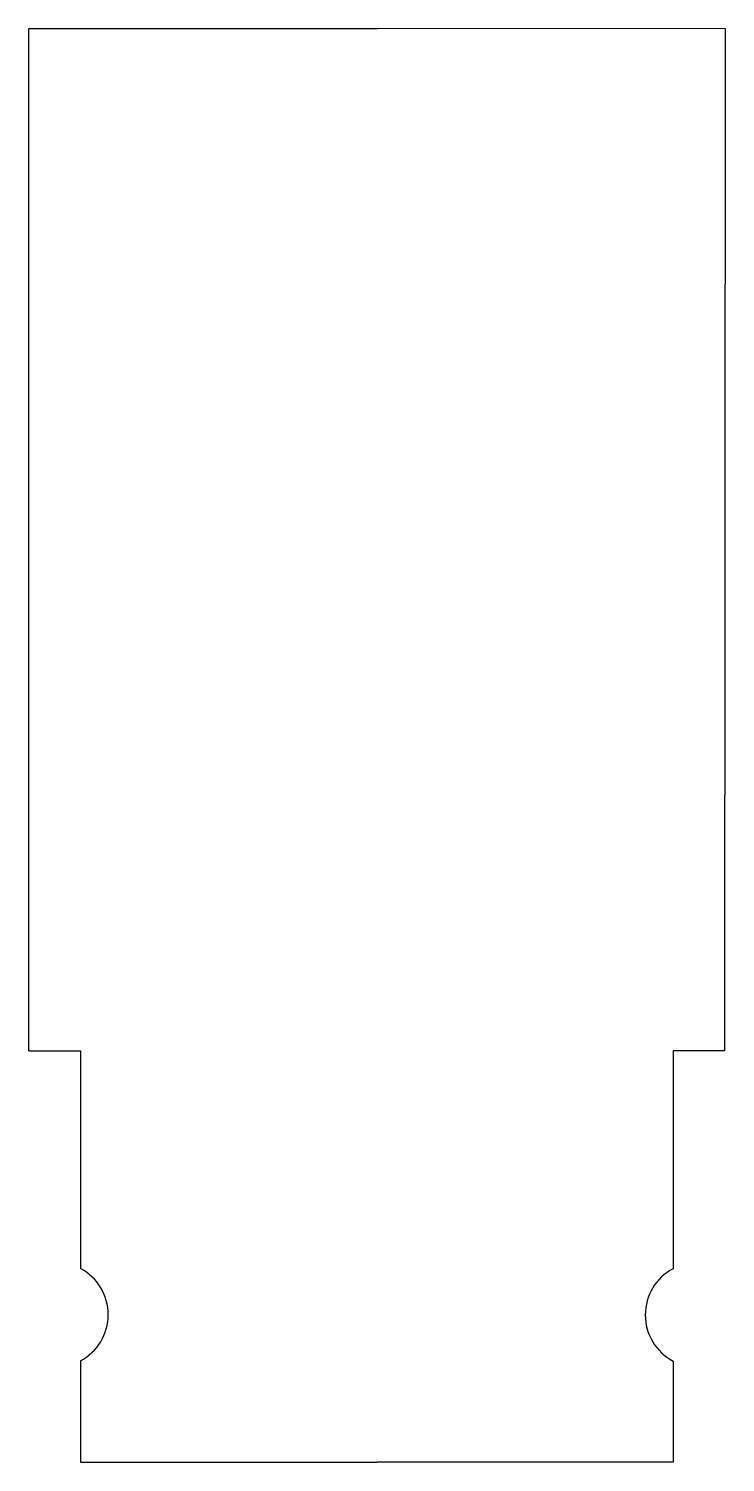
# Model space of a CAD drawing. Extents: x -33.4 to -21.2, y -17.1 to 7.8.
import ezdxf

# ---------------------------------------------------------------- set-up
doc = ezdxf.new("R2010")
doc.units = 0
doc.layers.add('VISIBLE', color=7, linetype='CONTINUOUS')

msp = doc.modelspace()

# ---------------------------------------------------------------- linework, layer by layer
at = {"layer": 'VISIBLE'}
for p, q in [((-33.359, -9.952), (-33.359, 7.848)), ((-33.359, 7.848), (-27.294, 7.848)), ((-21.229, 7.845), (-27.294, 7.848)), ((-21.237, -9.955), (-21.229, 7.845)), ((-33.359, -9.952), (-32.459, -9.952)), ((-32.459, -9.952), (-32.459, -13.744)), ((-22.137, -9.955), (-22.138, -13.746)), ((-21.237, -9.955), (-22.137, -9.955)), ((-32.459, -15.354), (-32.459, -17.117)), ((-22.139, -15.356), (-22.139, -17.119)), ((-32.459, -17.117), (-27.299, -17.117)), ((-22.139, -17.119), (-27.299, -17.117))]:
    msp.add_line(p, q, dxfattribs=at)
for centre, start, end in [((-32.884, -14.549), 297.7958, 62.2042), ((-21.714, -14.552), 117.7728, 242.1813)]:
    msp.add_arc(centre, 0.91, start, end, dxfattribs=at)

doc.saveas('drawing.dxf')
